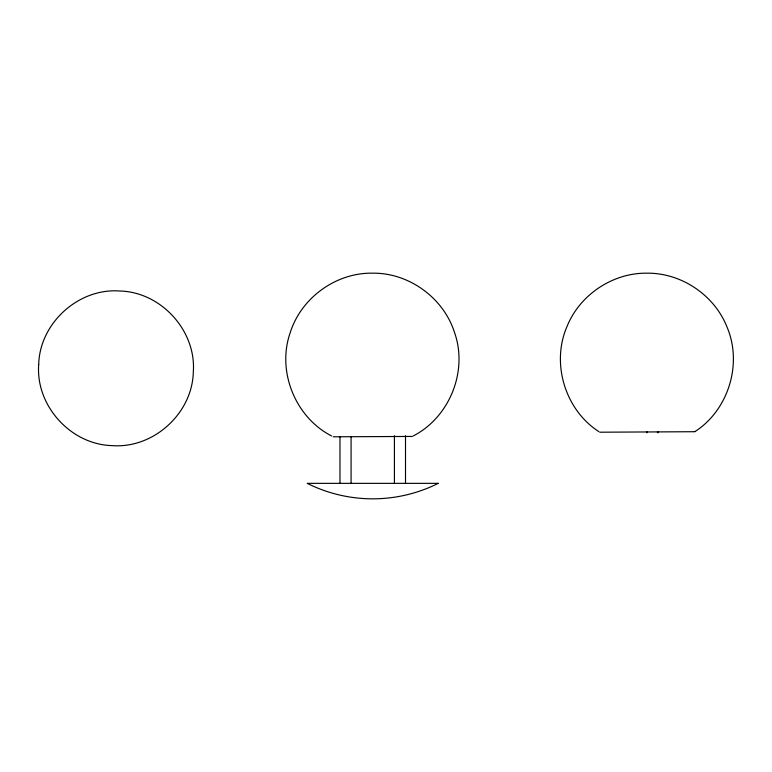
<?xml version="1.0" encoding="UTF-8"?>
<svg xmlns="http://www.w3.org/2000/svg" width="772" height="772" viewBox="0 0 772 772"><rect width="100%" height="100%" fill="white"/><g stroke="black" fill="none" stroke-linecap="round" stroke-linejoin="round"><path stroke-width="1.16" d="M646.936 431.78L646.926 432.803L646.897 431.963M694.954 431.606C728.662 409.893 742.799 363.409 726.819 326.575C714.081 294.827 681.136 272.777 646.897 273.172C612.65 272.777 579.714 294.827 566.976 326.575C550.986 363.409 565.123 409.893 598.831 431.606M413.174 435.977C449.526 417.372 468.199 371.158 454.534 332.549C443.591 297.847 408.842 272.603 372.393 273.172C335.945 272.603 301.196 297.847 290.253 332.549C276.588 371.158 295.271 417.372 331.613 435.977M599.738 432.204L694.8 431.712M333.205 436.798L412.287 436.441M405.512 435.688L405.512 483.349M394.415 435.688L394.415 483.349M351.077 436.875L351.077 483.349M339.979 436.875L339.979 483.349M658.574 431.895A5.163 1.226 89.7 0 1 657.319 432.137M38.697 364.509C35.56 405.802 70.86 444.624 112.201 445.618C153.493 448.744 192.315 413.445 193.309 372.104C196.435 330.812 161.136 291.99 119.795 291.005C78.503 287.869 39.681 323.169 38.697 364.509M438.274 483.349L307.217 483.349A146.448 146.448 0 0 0 438.274 483.349"/></g></svg>
